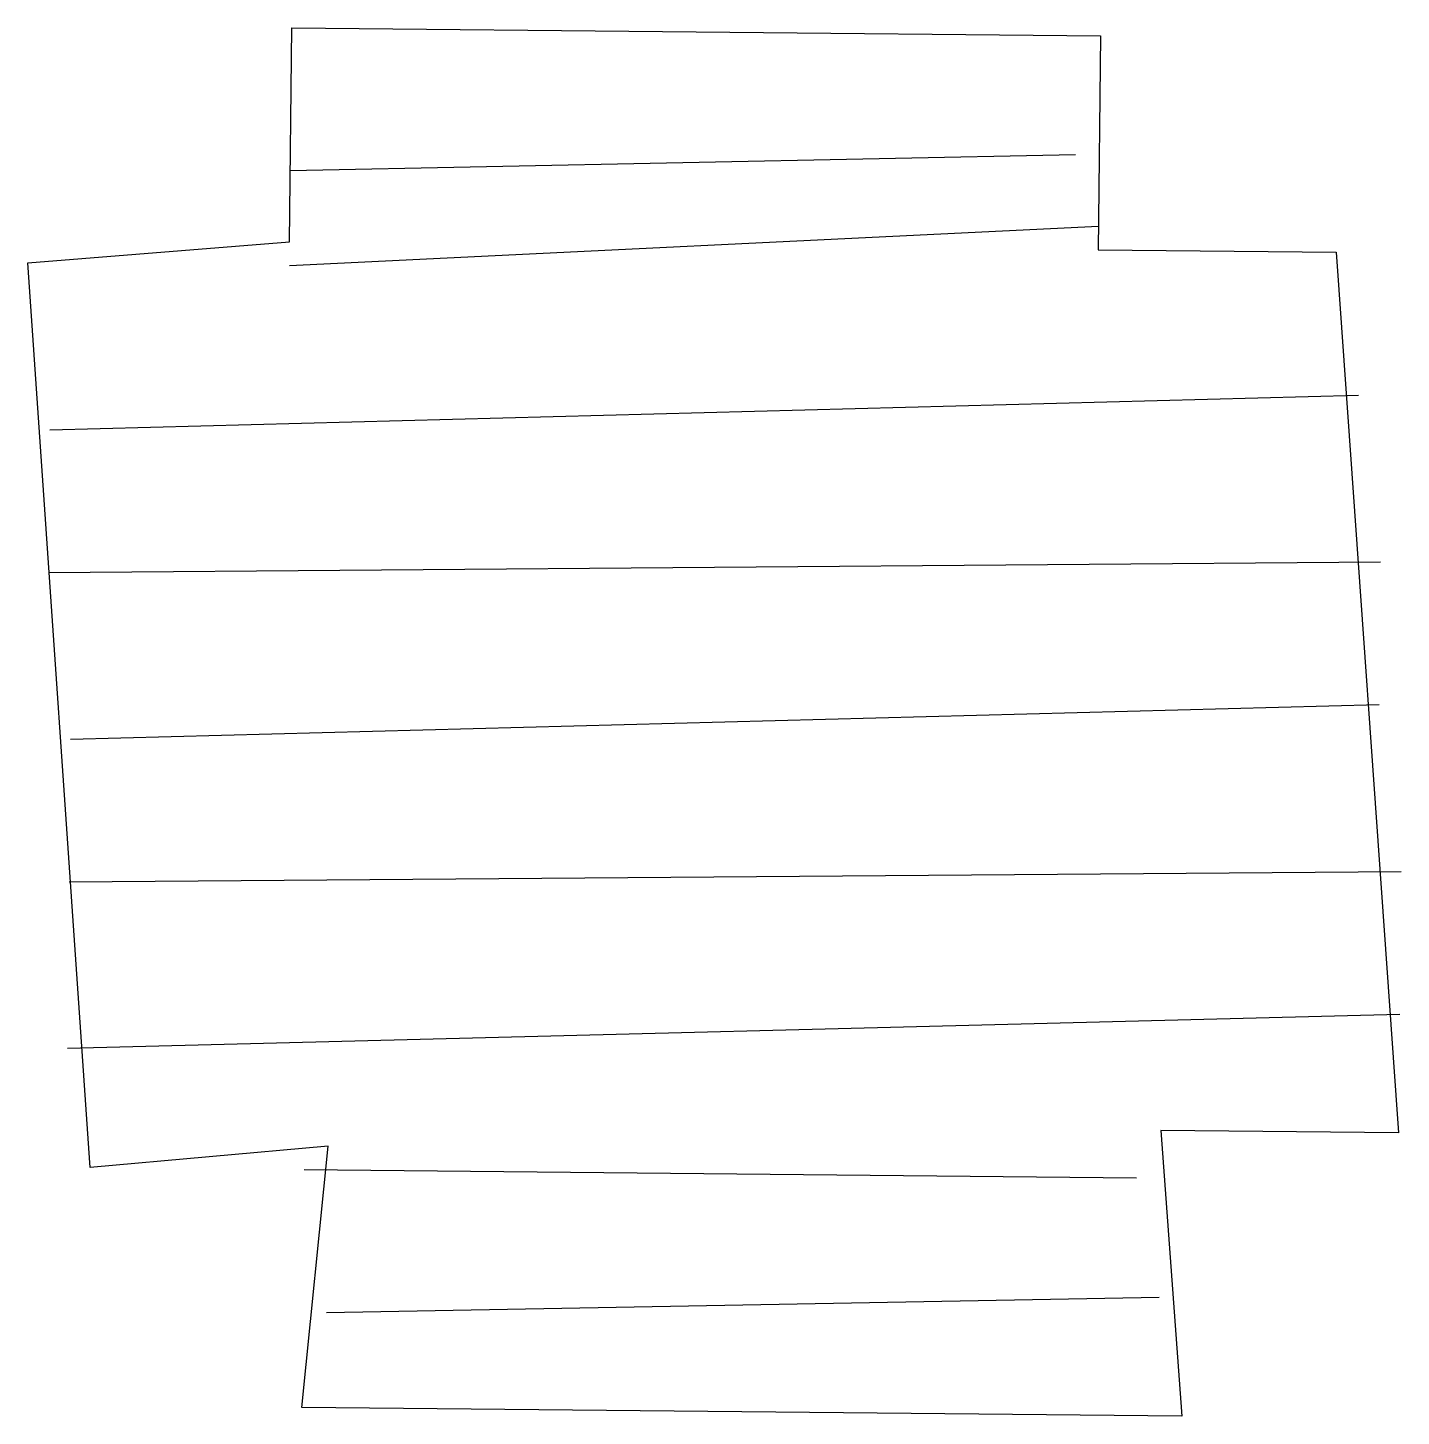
# Model space of a CAD drawing. Extents: x 37.79 to 43.56, y 43.67 to 49.51.
import ezdxf

# ---------------------------------------------------------------- set-up
doc = ezdxf.new("R2010")
doc.units = 0
doc.layers.add('49', color=1, linetype='CONTINUOUS')
doc.layers.add('50', color=2, linetype='CONTINUOUS')

msp = doc.modelspace()

# ---------------------------------------------------------------- linework, layer by layer
at = {"layer": '49', "color": 0}
for p, q in [((38.8891, 48.9111), (42.1898, 48.9781)), ((38.8851, 48.5111), (42.2868, 48.6771)), ((37.8782, 47.8212), (43.3797, 47.9662)), ((37.8722, 47.2213), (43.4727, 47.2653)), ((37.9652, 46.5203), (43.4667, 46.6653)), ((37.9592, 45.9204), (43.5596, 45.9644)), ((37.9522, 45.2205), (43.5536, 45.3645)), ((38.9471, 44.7105), (42.4468, 44.6755)), ((39.0411, 44.1096), (42.5417, 44.1746))]:
    msp.add_line(p, q, dxfattribs=at)
at = {"layer": '50', "color": 0}
for p, q in [((38.8861, 48.6111), (38.8951, 49.511)), ((38.8951, 49.511), (42.2948, 49.4771)), ((42.2948, 49.4771), (42.2858, 48.5771)), ((37.7852, 48.5221), (38.8861, 48.6111)), ((42.2858, 48.5771), (43.2857, 48.5671)), ((38.0472, 44.7195), (37.7852, 48.5221)), ((43.2857, 48.5671), (43.5486, 44.8645)), ((42.5487, 44.8745), (42.6367, 43.6736)), ((43.5486, 44.8645), (42.5487, 44.8745)), ((39.0481, 44.8095), (38.0472, 44.7195)), ((38.9371, 43.7106), (39.0481, 44.8095)), ((42.6367, 43.6736), (38.9371, 43.7106))]:
    msp.add_line(p, q, dxfattribs=at)

doc.saveas('drawing.dxf')
